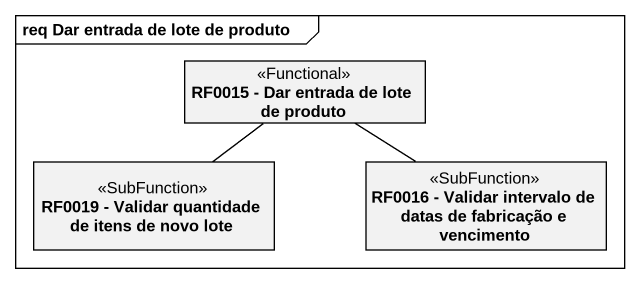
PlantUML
@startuml
mainframe req Dar entrada de lote de produto
hide circle
hide empty members
class "RF0015 - Dar entrada de lote de produto" as RF0015_Dar_entrada_de_lote <<Functional>>
class "RF0019 - Validar quantidade de itens de novo lote" as RF0019_Validar_quantidade <<SubFunction>>
class "RF0016 - Validar intervalo de datas de fabricação e vencimento" as RF0016_Validar_intervalo_de <<SubFunction>>
RF0019_Validar_quantidade -up- RF0015_Dar_entrada_de_lote
RF0016_Validar_intervalo_de -up- RF0015_Dar_entrada_de_lote
@enduml
